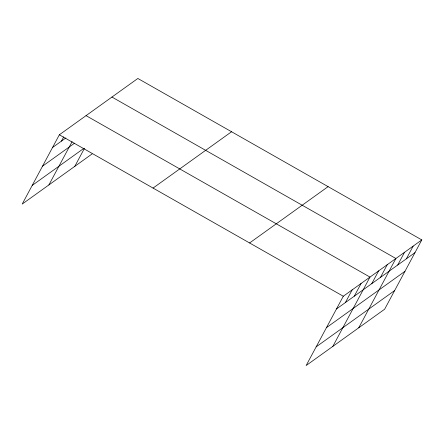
<?xml version="1.0" encoding="UTF-8"?>
<svg xmlns="http://www.w3.org/2000/svg" width="444" height="444" viewBox="0 0 444 444"><rect width="100%" height="100%" fill="white"/><g stroke="black" fill="none" stroke-linecap="round" stroke-linejoin="round"><path stroke-width="0.67" d="M421.8 239.915L343.295 296.242L306.144 365.534L384.648 309.207L421.8 239.915L137.856 78.466L59.352 134.793L22.2 204.085L92.069 153.951M61.427 141.131L63.703 136.891M48.89 184.932L72.122 141.614M74.797 166.345L84.482 148.279M345.371 302.58L352.192 289.86M354.268 296.198L361.089 283.477M332.834 346.381L369.985 277.089L86.047 115.64M371.8 283.616L378.621 270.896M380.436 277.422L387.257 264.702M358.741 327.794L395.893 258.502L111.949 97.053M397.707 265.029L404.528 252.309M406.343 258.835L413.164 246.115M52.531 147.513L65.879 137.94M42.524 166.184L74.609 143.157M32.212 185.414L83.727 148.451M153.052 188.073L231.557 131.746M249.595 242.962L328.099 186.635M336.474 308.963L414.979 252.636M326.462 327.633L404.967 271.306M316.15 346.864L394.655 290.537M59.352 134.793L343.295 296.242"/></g></svg>
